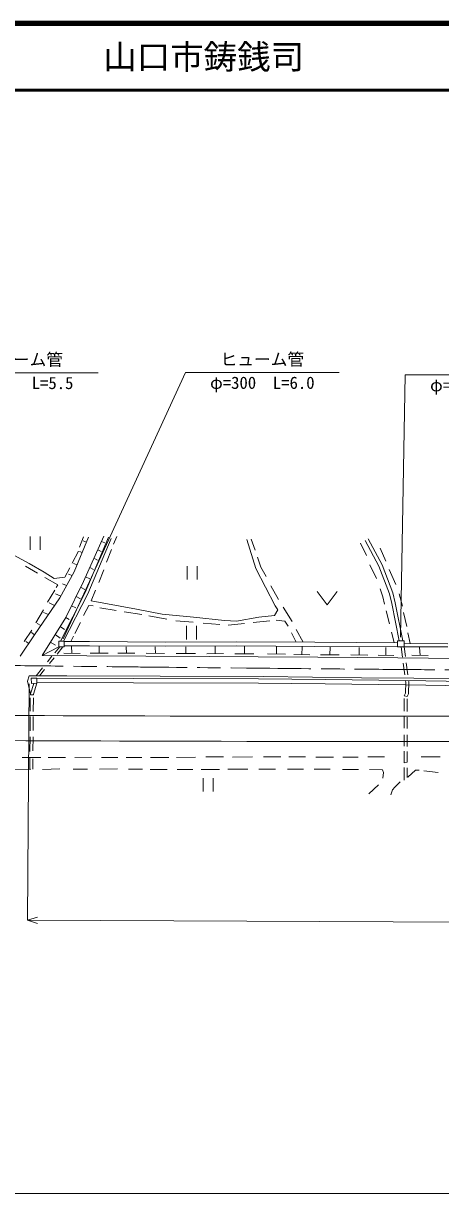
# Model space of a CAD drawing. Units: millimetres, scale not verified. Extents: x 40000 to 680000, y 20000 to 380000.
# Drawn here: x 393096 to 455414, y 205000 to 380000 of the extents above; entities that cross this region are included whole.
import ezdxf
from ezdxf.enums import TextEntityAlignment as Align

# ---------------------------------------------------------------- set-up
doc = ezdxf.new("R2010")
doc.units = ezdxf.units.MM
doc.header["$LTSCALE"] = 1000
doc.linetypes.add('CHAIN', pattern=[18.5, 12, -1.5, 3.5, -1.5])
for name, color, linetype, lineweight in [('M-BGD', 7, 'Continuous', 13), ('M-BMK', 2, 'CHAIN', 13), ('M-STR-HTXT', 7, 'Continuous', 13), ('M-TTL', 2, 'Continuous', 140), ('M-TTL-BAND', 7, 'Continuous', 13), ('M-TTL-LINE', 7, 'Continuous', 50)]:
    doc.layers.add(name, color=color, linetype=linetype, lineweight=lineweight)
doc.layers.add('M-TTL-TXT', color=7, linetype='Continuous')
doc.styles.add('ＭＳ ゴシック', font='')
doc.styles.get('ＭＳ ゴシック').set_extended_font_data('MS Gothic')

# ---------------------------------------------------------------- blocks, each defined once
blk = doc.blocks.new('田')
at = {"color": 7, "linetype": 'Continuous', "lineweight": 13}
for p, q in [((-0.75, 1), (-0.75, -1)), ((0.75, -1), (0.75, 1))]:
    blk.add_line(p, q, dxfattribs=at)
blk = doc.blocks.new('畑')
at = {"color": 7, "linetype": 'Continuous', "lineweight": 13}
for p, q in [((-1.5, 1), (0, -1)), ((0, -1), (1.5, 1))]:
    blk.add_line(p, q, dxfattribs=at)

msp = doc.modelspace()

# ---------------------------------------------------------------- linework, layer by layer
at = {"layer": 'M-BGD'}
for p, q in [((400658, 297977), (402832, 303154)), ((401491, 301685), (402082, 303230)), ((402065, 296545), (405110, 303312)), ((402300, 294874), (405784, 303155)), ((402700, 294689), (406190, 302985)), ((406569, 302112), (407027, 303286)), ((427807, 298469), (426453, 302828)), ((427095, 302862), (427705, 301243)), ((446686, 299037), (444600, 302928)), ((389925, 301428), (393930, 299225)), ((400385, 299263), (401320, 301094)), ((401470, 301029), (401877, 300880)), ((402014, 302595), (402522, 302417)), ((404199, 301286), (404715, 301006)), ((404761, 302535), (405273, 302298)), ((405494, 299424), (406251, 301315)), ((443467, 302259), (444333, 300437)), ((446212, 298821), (444142, 302682)), ((446403, 301542), (447239, 299591)), ((400581, 299251), (401110, 299055)), ((403625, 300012), (404167, 299750)), ((428077, 300168), (428581, 298696)), ((393387, 298830), (395199, 297762)), ((393930, 299225), (396218, 297938)), ((396218, 297938), (397706, 296994)), ((398512, 294115), (400658, 297977)), ((399279, 297166), (400023, 298558)), ((399824, 297659), (400368, 297454)), ((403000, 298622), (403556, 298344)), ((404380, 296399), (405096, 298290)), ((430713, 292916), (427807, 298469)), ((428581, 298696), (429351, 297289)), ((444840, 299034), (445826, 297004)), ((447778, 294708), (446212, 298821)), ((448276, 294860), (446686, 299037)), ((447756, 298338), (448732, 296068)), ((398212, 296046), (396286, 297114)), ((397706, 296994), (399279, 297166)), ((398002, 295664), (398212, 296046)), ((398922, 296186), (399539, 295963)), ((399418, 291161), (402065, 296545)), ((402387, 297260), (403017, 296920)), ((430054, 295896), (431208, 293826)), ((394765, 288565), (398512, 294115)), ((396687, 293433), (397812, 295226)), ((397900, 294673), (398590, 294394)), ((398617, 287600), (402300, 294874)), ((399106, 287593), (402700, 294689)), ((400967, 294313), (401610, 293965)), ((401636, 295672), (402291, 295336)), ((403219, 293659), (403869, 295225)), ((446393, 295451), (446791, 294237)), ((446791, 294237), (447050, 293143)), ((448123, 293235), (447778, 294708)), ((448631, 293344), (448276, 294860)), ((449249, 294715), (449727, 292844)), ((394970, 290363), (396114, 292289)), ((396932, 293346), (397715, 292934)), ((400273, 292900), (400947, 292585)), ((402082, 291472), (402843, 292967)), ((402843, 292967), (403497, 292879)), ((403219, 293659), (410012, 292398)), ((404532, 292587), (406938, 292224)), ((410012, 292398), (413814, 291662)), ((430613, 291443), (431091, 292299)), ((431091, 292299), (430713, 292916)), ((431885, 292711), (433239, 290561)), ((449223, 287666), (448123, 293235)), ((449752, 287674), (448631, 293344)), ((395885, 285483), (399418, 291161)), ((396109, 291926), (396819, 291608)), ((399418, 291161), (399938, 290878)), ((408168, 291990), (410782, 291578)), ((411817, 291379), (414537, 290901)), ((413814, 291662), (418511, 291184)), ((415864, 290676), (418438, 290437)), ((418511, 291184), (423149, 290707)), ((423149, 290707), (424940, 290607)), ((424940, 290607), (428244, 291224)), ((427395, 290397), (429916, 290649)), ((428244, 291224), (430613, 291443)), ((430872, 290755), (432132, 290610)), ((432132, 290610), (432637, 289880)), ((447309, 292127), (447806, 290197)), ((449866, 291909), (450384, 289799)), ((393203, 287547), (394347, 289263)), ((394765, 288565), (394291, 288901)), ((395167, 290241), (395703, 289954)), ((398588, 289828), (399239, 289365)), ((400799, 288756), (401622, 290410)), ((419964, 290291), (422433, 290105)), ((423693, 290012), (426135, 290238)), ((433124, 288841), (433854, 287469)), ((433862, 289341), (434910, 287461)), ((448065, 288983), (448498, 287393)), ((450543, 288883), (450861, 287252)), ((392591, 285390), (394765, 288565)), ((393884, 287279), (393455, 287548)), ((397864, 286999), (397110, 287452)), ((397818, 288590), (398567, 288087)), ((398401, 287604), (398388, 286790)), ((398401, 287604), (399201, 287591)), ((399201, 287591), (399188, 286777)), ((402953, 287563), (399200, 287562)), ((400180, 287563), (400569, 288340)), ((414337, 287477), (402953, 287563)), ((424978, 287535), (414337, 287477)), ((436623, 287449), (424978, 287535)), ((448986, 287390), (436623, 287449)), ((448983, 287663), (449983, 287677)), ((448995, 286760), (448983, 287663)), ((449995, 286774), (449983, 287677)), ((449989, 287254), (456507, 287236)), ((395885, 285483), (398388, 286790)), ((402593, 285444), (395885, 285483)), ((396682, 284516), (397364, 285361)), ((397779, 285874), (398517, 286788)), ((398116, 285687), (398999, 286780)), ((398388, 286790), (399188, 286777)), ((401569, 285789), (399115, 285825)), ((402951, 286933), (399191, 286932)), ((400342, 285807), (400263, 286853)), ((411400, 285379), (402593, 285444)), ((414336, 286847), (402951, 286933)), ((405734, 285820), (403082, 285843)), ((404408, 285832), (404395, 286827)), ((409745, 285801), (407201, 285813)), ((408473, 285807), (408466, 286769)), ((420957, 285303), (411400, 285379)), ((414167, 285764), (411444, 285824)), ((412805, 285794), (412792, 286769)), ((424977, 286905), (414336, 286847)), ((418790, 285749), (415936, 285773)), ((417363, 285761), (417383, 286743)), ((422978, 285771), (420506, 285711)), ((428143, 285269), (420957, 285303)), ((421742, 285741), (421735, 286809)), ((427535, 285709), (424681, 285733)), ((436620, 286819), (424977, 286905)), ((426108, 285721), (426114, 286849)), ((437069, 285210), (428143, 285269)), ((432229, 285684), (429554, 285732)), ((430891, 285708), (430904, 286782)), ((435906, 285577), (433506, 285613)), ((434706, 285595), (434713, 286756)), ((448995, 286760), (436620, 286819)), ((440277, 285555), (437482, 285555)), ((438879, 285555), (438899, 286703)), ((444530, 285523), (441986, 285547)), ((443258, 285535), (443278, 286676)), ((448429, 285484), (446089, 285520)), ((447259, 285502), (447259, 286690)), ((448995, 286760), (449995, 286774)), ((449542, 286768), (449739, 285213)), ((449995, 286774), (450180, 285314)), ((449995, 286774), (456498, 286756)), ((453578, 285484), (451118, 285520)), ((452348, 285502), (452255, 286690)), ((395007, 282442), (395964, 283628)), ((396969, 284266), (397677, 285144)), ((449042, 285120), (437069, 285210)), ((458207, 285031), (449042, 285120)), ((449851, 284334), (450072, 282588)), ((450297, 284393), (450524, 282595)), ((393695, 281617), (393941, 282448)), ((393941, 282448), (399577, 282414)), ((394274, 282061), (395094, 282068)), ((394274, 282061), (394281, 281302)), ((395094, 282068), (395101, 281309)), ((395094, 282068), (409559, 282029)), ((395493, 282439), (396255, 283382)), ((399577, 282414), (413537, 282398)), ((409559, 282029), (428208, 281990)), ((413537, 282398), (428981, 282309)), ((428208, 281990), (438196, 281876)), ((428981, 282309), (443595, 282144)), ((438196, 281876), (450208, 281713)), ((443595, 282144), (451443, 282065)), ((451443, 282065), (459486, 282026)), ((393848, 280999), (393695, 281617)), ((394133, 279761), (393848, 280999)), ((394627, 281305), (394133, 279761)), ((394281, 281302), (395101, 281309)), ((395101, 281309), (394582, 279689)), ((395100, 281418), (409558, 281379)), ((409558, 281379), (428204, 281340)), ((428204, 281340), (438187, 281226)), ((438187, 281226), (450198, 281063)), ((450205, 281537), (450181, 279844)), ((450193, 281633), (450205, 281537)), ((450198, 281063), (461393, 280892)), ((450208, 281713), (461400, 281542)), ((450655, 281563), (450630, 279732)), ((450642, 281665), (450655, 281563)), ((394127, 279130), (394111, 277126)), ((394133, 279761), (394131, 279576)), ((394131, 279576), (394581, 279579)), ((394577, 279141), (394561, 277109)), ((394582, 279689), (394581, 279579)), ((449976, 279029), (449977, 277132)), ((450181, 279844), (449984, 279461)), ((450415, 279316), (449984, 279461)), ((450630, 279732), (450426, 279338)), ((450426, 278967), (450427, 277118)), ((394104, 276350), (394087, 274224)), ((394554, 276355), (394537, 274274)), ((449977, 276277), (449978, 274619)), ((450427, 276260), (450428, 274571)), ((394079, 273320), (394061, 271108)), ((394529, 273319), (394511, 271190)), ((449978, 273626), (449978, 271915)), ((450428, 273626), (450428, 271884)), ((392916, 270240), (395681, 270221)), ((394053, 270217), (394039, 268453)), ((394502, 270042), (394489, 268456)), ((396806, 270221), (399381, 270202)), ((400754, 270240), (403290, 270259)), ((404740, 270202), (407181, 270221)), ((408420, 270221), (410785, 270221)), ((412093, 270235), (414801, 270235)), ((415971, 270235), (418818, 270248)), ((420370, 270298), (423001, 270311)), ((424349, 270273), (427324, 270298)), ((428939, 270298), (431545, 270298)), ((432753, 270298), (435232, 270311)), ((436783, 270286), (439427, 270273)), ((440800, 270286), (443114, 270286)), ((444525, 270298), (447055, 270298)), ((449978, 271150), (449979, 269444)), ((449979, 269444), (450429, 269512)), ((450428, 271138), (450429, 269512)), ((452535, 270298), (455370, 270298)), ((391711, 268435), (394191, 268454)), ((395964, 268435), (398539, 268530)), ((400532, 268449), (402648, 268487)), ((404479, 268449), (407168, 268525)), ((408808, 268449), (410906, 268487)), ((412050, 268430), (414548, 268430)), ((416064, 268440), (418410, 268440)), ((419631, 268440), (422377, 268440)), ((423610, 268449), (426636, 268462)), ((428263, 268456), (430761, 268475)), ((432558, 268466), (434961, 268453)), ((436525, 268466), (438902, 268453)), ((440771, 268415), (443174, 268415)), ((444776, 268402), (446721, 268390)), ((446721, 268390), (446886, 267957)), ((446886, 267957), (446810, 267131)), ((449979, 268705), (449980, 266820)), ((450429, 268695), (450430, 267220)), ((450515, 267296), (451668, 268322)), ((451668, 268322), (452210, 268322)), ((452922, 268228), (455075, 267991)), ((444706, 264798), (446142, 266133)), ((448557, 265787), (449396, 266576)), ((447964, 264626), (448218, 265380)), ((448218, 265380), (448557, 265787))]:
    msp.add_line(p, q, dxfattribs=at)
for points in [[(67202, 277547), (75944, 277546), (84686, 277569), (93429, 277544), (105114, 277511), (116800, 277376), (128485, 277351), (139155, 277329), (149825, 277401), (160495, 277394), (171730, 277387), (182965, 277359), (194199, 277308), (207487, 277248), (220774, 277109), (234061, 277051), (262016, 276928), (289971, 276955), (317926, 276858), (347758, 276754), (377590, 276524), (407423, 276439), (447985, 276324), (488548, 276420), (529111, 276316), (542438, 276282), (555765, 276207), (569092, 276152)], [(67218, 273785), (75961, 273784), (84703, 273807), (93446, 273782), (105131, 273749), (116816, 273613), (128502, 273589), (139172, 273567), (149842, 273638), (160512, 273632), (171746, 273625), (182981, 273597), (194216, 273546), (207504, 273486), (220791, 273347), (234078, 273289), (262033, 273166), (289988, 273193), (317943, 273095), (347775, 272991), (377607, 272762), (407439, 272677), (448002, 272562), (488565, 272588), (529128, 272554), (542438, 272543), (555749, 272536), (569060, 272527)]]:
    msp.add_open_spline(points, degree=3, knots=[0, 0, 0, 0, 1, 1, 1, 2, 2, 2, 3, 3, 3, 4, 4, 4, 5, 5, 5, 6, 6, 6, 7, 7, 7, 8, 8, 8, 9, 9, 9, 9], dxfattribs=at)
at = {"layer": 'M-BMK'}
msp.add_open_spline([(368559, 284115), (370062, 284122), (371565, 284127), (373068, 284121), (386985, 284060), (400902, 283840), (414818, 283706), (427214, 283586), (439610, 283455), (452006, 283358), (457298, 283316), (462590, 283287), (467883, 283257)], degree=3, knots=[0, 0, 0, 0, 1, 1, 1, 2, 2, 2, 3, 3, 3, 4, 4, 4, 4], dxfattribs=at)
at = {"layer": 'M-STR-HTXT'}
for p, q in [((381260, 327764), (404260, 327764)), ((399047, 287973), (417285, 327795)), ((417285, 327795), (440285, 327795)), ((449422, 288204), (450150, 327430)), ((450150, 327430), (473150, 327430)), ((393974, 281241), (393681, 245873)), ((393681, 245873), (395182, 246317)), ((568852, 245094), (393681, 245873)), ((393681, 245873), (395179, 245417))]:
    msp.add_line(p, q, dxfattribs=at)
at = {"layer": 'M-TTL'}
msp.add_line((680000, 380000), (40000, 380000), dxfattribs=at)
at = {"layer": 'M-TTL-BAND'}
msp.add_line((40000, 205000), (579000, 205000), dxfattribs=at)
at = {"layer": 'M-TTL-LINE'}
msp.add_line((40000, 370000), (680000, 370000), dxfattribs=at)

# ---------------------------------------------------------------- block references
at = {"layer": 'M-BGD', "xscale": 1000, "yscale": 1000}
for name, p in [('田', (394842, 302286)), ('田', (418324, 297813)), ('畑', (438454, 294045)), ('田', (418195, 288888)), ('田', (420682, 266138))]:
    msp.add_blockref(name, p, dxfattribs=at)

# ---------------------------------------------------------------- texts
at = {"layer": 'M-STR-HTXT', "style": 'ＭＳ ゴシック'}
for s, p in [('ヒューム管', (392760, 328264)), ('ヒューム管', (428785, 328295)), ('φ=300  L=5.5', (392760, 324764)), ('φ=300  L=6.0', (428785, 324795)), ('φ=300  L=5.5', (461650, 324430))]:
    msp.add_text(s, height=1833, dxfattribs=at).set_placement(p, align=Align.BOTTOM_CENTER)
at = {"layer": 'M-TTL-TXT', "style": 'ＭＳ ゴシック'}
msp.add_text('山口市鋳銭司', height=3666, dxfattribs=at).set_placement((405024, 375000), align=Align.MIDDLE_LEFT)

doc.saveas('drawing.dxf')
